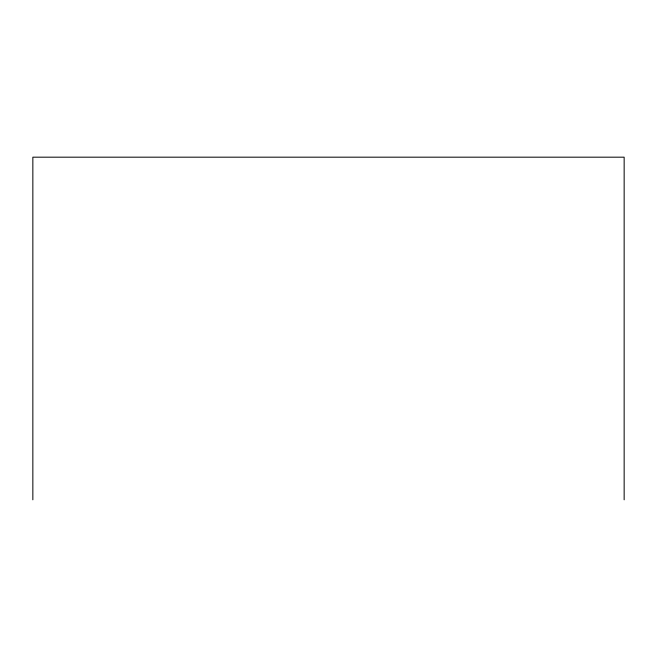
<?xml version="1.0" encoding="UTF-8"?>
<svg xmlns="http://www.w3.org/2000/svg" width="657" height="657" viewBox="0 0 657 657"><rect width="100%" height="100%" fill="white"/><g stroke="black" fill="none" stroke-linecap="round" stroke-linejoin="round"><path stroke-width="0.99" d="M624.15 499.821L624.15 157.179L32.85 157.179L32.85 499.821"/></g></svg>
